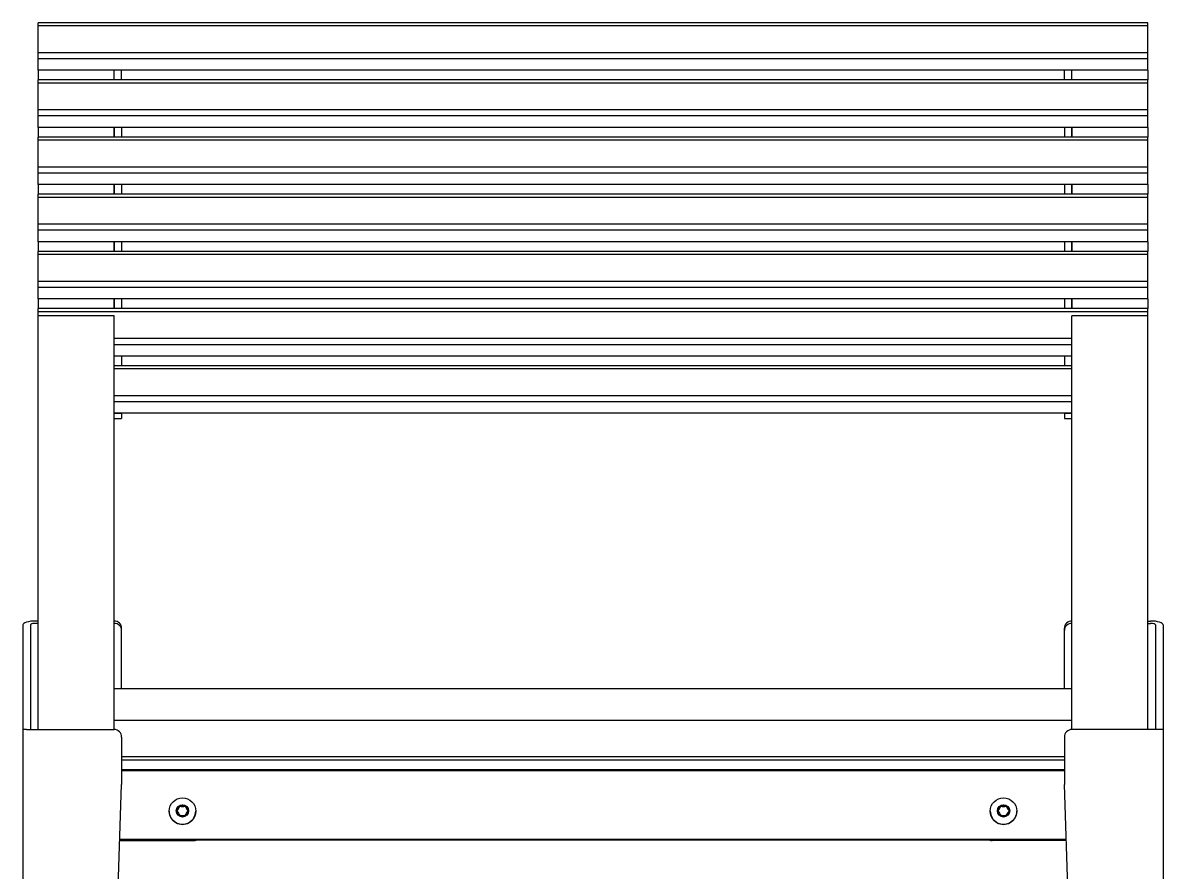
# Model space of a CAD drawing. Header units: millimetres. Extents: x 22162 to 28102, y 3160 to 7360.
# Drawn here: x 24143 to 24743, y 6343 to 6790 of the extents above; entities that cross this region are included whole.
import ezdxf

# ---------------------------------------------------------------- set-up
doc = ezdxf.new("R2010")
doc.units = ezdxf.units.MM
doc.header["$LTSCALE"] = 0.3

msp = doc.modelspace()

# ---------------------------------------------------------------- linework, layer by layer
at = {"color": 7, "linetype": 'Continuous'}
for p, q in [((24150.72, 6787.87), (24150.72, 6789.51)), ((24734.72, 6789.51), (24150.72, 6789.51)), ((24150.72, 6773.77), (24150.72, 6787.87)), ((24734.72, 6787.87), (24150.72, 6787.87)), ((24734.72, 6787.87), (24734.72, 6789.51)), ((24734.72, 6773.77), (24734.72, 6787.87)), ((24150.72, 6770.57), (24150.72, 6773.77)), ((24734.72, 6773.77), (24150.72, 6773.77)), ((24150.72, 6764.58), (24150.72, 6770.57)), ((24734.72, 6770.57), (24150.72, 6770.57)), ((24734.72, 6770.57), (24734.72, 6773.77)), ((24734.72, 6764.58), (24734.72, 6770.57)), ((24734.72, 6764.58), (24150.72, 6764.58)), ((24150.72, 6764.58), (24150.72, 6759.44)), ((24190.72, 6759.44), (24190.72, 6764.58)), ((24190.72, 6759.44), (24190.72, 6764.58)), ((24194.72, 6759.44), (24194.72, 6764.58)), ((24690.72, 6759.44), (24690.72, 6764.58)), ((24694.72, 6759.44), (24694.72, 6764.58)), ((24694.72, 6759.44), (24694.72, 6764.58)), ((24734.72, 6764.58), (24734.72, 6759.44)), ((24150.72, 6757.8), (24150.72, 6759.44)), ((24734.72, 6759.44), (24150.72, 6759.44)), ((24150.72, 6743.7), (24150.72, 6757.8)), ((24734.72, 6757.8), (24150.72, 6757.8)), ((24734.72, 6757.8), (24734.72, 6759.44)), ((24734.72, 6743.7), (24734.72, 6757.8)), ((24150.72, 6740.5), (24150.72, 6743.7)), ((24734.72, 6743.7), (24150.72, 6743.7)), ((24150.72, 6734.51), (24150.72, 6740.5)), ((24734.72, 6740.5), (24150.72, 6740.5)), ((24734.72, 6740.5), (24734.72, 6743.7)), ((24734.72, 6734.51), (24734.72, 6740.5)), ((24734.72, 6734.51), (24150.72, 6734.51)), ((24150.72, 6734.51), (24150.72, 6729.37)), ((24190.72, 6734.51), (24190.72, 6729.37)), ((24190.72, 6729.37), (24190.72, 6734.51)), ((24194.72, 6734.51), (24194.72, 6729.37)), ((24690.72, 6734.51), (24690.72, 6729.37)), ((24694.72, 6734.51), (24694.72, 6729.37)), ((24694.72, 6729.37), (24694.72, 6734.51)), ((24734.72, 6734.51), (24734.72, 6729.37)), ((24150.72, 6727.73), (24150.72, 6729.37)), ((24734.72, 6729.37), (24150.72, 6729.37)), ((24150.72, 6713.63), (24150.72, 6727.73)), ((24734.72, 6727.73), (24150.72, 6727.73)), ((24734.72, 6727.73), (24734.72, 6729.37)), ((24734.72, 6713.63), (24734.72, 6727.73)), ((24150.72, 6710.43), (24150.72, 6713.63)), ((24734.72, 6713.63), (24150.72, 6713.63)), ((24150.72, 6704.44), (24150.72, 6710.43)), ((24734.72, 6710.43), (24150.72, 6710.43)), ((24734.72, 6710.43), (24734.72, 6713.63)), ((24734.72, 6704.44), (24734.72, 6710.43)), ((24734.72, 6704.44), (24150.72, 6704.44)), ((24150.72, 6704.44), (24150.72, 6699.3)), ((24190.72, 6704.44), (24190.72, 6699.3)), ((24190.72, 6699.3), (24190.72, 6704.44)), ((24194.72, 6704.44), (24194.72, 6699.3)), ((24690.72, 6704.44), (24690.72, 6699.3)), ((24694.72, 6704.44), (24694.72, 6699.3)), ((24694.72, 6699.3), (24694.72, 6704.44)), ((24734.72, 6704.44), (24734.72, 6699.3)), ((24150.72, 6697.66), (24150.72, 6699.3)), ((24734.72, 6699.3), (24150.72, 6699.3)), ((24150.72, 6683.56), (24150.72, 6697.66)), ((24734.72, 6697.66), (24150.72, 6697.66)), ((24734.72, 6697.66), (24734.72, 6699.3)), ((24734.72, 6683.56), (24734.72, 6697.66)), ((24150.72, 6680.36), (24150.72, 6683.56)), ((24734.72, 6683.56), (24150.72, 6683.56)), ((24150.72, 6674.37), (24150.72, 6680.36)), ((24734.72, 6680.36), (24150.72, 6680.36)), ((24734.72, 6680.36), (24734.72, 6683.56)), ((24734.72, 6674.37), (24734.72, 6680.36)), ((24734.72, 6674.37), (24150.72, 6674.37)), ((24150.72, 6674.37), (24150.72, 6669.23)), ((24190.72, 6674.37), (24190.72, 6669.23)), ((24190.72, 6669.23), (24190.72, 6674.37)), ((24194.72, 6674.37), (24194.72, 6669.23)), ((24690.72, 6674.37), (24690.72, 6669.23)), ((24694.72, 6674.37), (24694.72, 6669.23)), ((24694.72, 6669.23), (24694.72, 6674.37)), ((24734.72, 6674.37), (24734.72, 6669.23)), ((24150.72, 6667.58), (24150.72, 6669.23)), ((24734.72, 6669.23), (24150.72, 6669.23)), ((24150.72, 6653.49), (24150.72, 6667.58)), ((24734.72, 6667.58), (24150.72, 6667.58)), ((24734.72, 6667.58), (24734.72, 6669.23)), ((24734.72, 6653.49), (24734.72, 6667.58)), ((24150.72, 6650.29), (24150.72, 6653.49)), ((24734.72, 6653.49), (24150.72, 6653.49)), ((24150.72, 6644.3), (24150.72, 6650.29)), ((24734.72, 6650.29), (24150.72, 6650.29)), ((24734.72, 6650.29), (24734.72, 6653.49)), ((24734.72, 6644.3), (24734.72, 6650.29)), ((24734.72, 6644.3), (24150.72, 6644.3)), ((24150.72, 6644.3), (24150.72, 6639.16)), ((24190.72, 6644.3), (24190.72, 6639.16)), ((24190.72, 6639.16), (24190.72, 6644.3)), ((24194.72, 6644.3), (24194.72, 6639.16)), ((24690.72, 6644.3), (24690.72, 6639.16)), ((24694.72, 6644.3), (24694.72, 6639.16)), ((24694.72, 6639.16), (24694.72, 6644.3)), ((24734.72, 6644.3), (24734.72, 6639.16)), ((24150.72, 6637.51), (24150.72, 6639.16)), ((24734.72, 6639.16), (24150.72, 6639.16)), ((24150.72, 6635.4), (24150.72, 6637.51)), ((24734.72, 6637.51), (24150.72, 6637.51)), ((24734.72, 6637.51), (24734.72, 6639.16)), ((24734.72, 6635.4), (24734.72, 6637.51)), ((24150.72, 6623.4), (24150.72, 6635.4)), ((24190.72, 6635.4), (24150.72, 6635.4)), ((24190.72, 6623.4), (24190.72, 6635.4)), ((24694.72, 6623.4), (24694.72, 6635.4)), ((24734.72, 6635.4), (24694.72, 6635.4)), ((24734.72, 6623.4), (24734.72, 6635.4)), ((24150.72, 6417.82), (24150.72, 6623.4)), ((24150.72, 6563.44), (24150.72, 6620.22)), ((24694.72, 6623.42), (24190.72, 6623.42)), ((24190.72, 6417.82), (24190.72, 6623.4)), ((24694.72, 6620.22), (24190.72, 6620.22)), ((24694.72, 6417.82), (24694.72, 6623.4)), ((24734.72, 6417.82), (24734.72, 6623.4)), ((24694.72, 6614.23), (24190.72, 6614.23)), ((24194.72, 6614.23), (24194.72, 6609.09)), ((24690.72, 6614.23), (24690.72, 6609.09)), ((24694.72, 6609.09), (24190.72, 6609.09)), ((24694.72, 6607.44), (24190.72, 6607.44)), ((24694.72, 6593.35), (24190.72, 6593.35)), ((24694.72, 6590.14), (24190.72, 6590.14)), ((24694.72, 6584.16), (24190.72, 6584.16)), ((24190.72, 6584.16), (24194.72, 6584.16)), ((24194.72, 6584.16), (24194.72, 6581.42)), ((24690.72, 6584.16), (24690.72, 6581.42)), ((24690.72, 6584.16), (24694.72, 6584.16)), ((24190.72, 6581.42), (24194.72, 6581.42)), ((24190.72, 6581.3), (24194.72, 6581.3)), ((24194.72, 6581.3), (24194.72, 6581.42)), ((24690.72, 6581.42), (24694.72, 6581.42)), ((24690.72, 6581.42), (24690.72, 6581.3)), ((24690.72, 6581.3), (24694.72, 6581.3)), ((24150.72, 6558.89), (24150.72, 6563.44)), ((24150.72, 6563.44), (24150.72, 6563.44)), ((24150.72, 6558.89), (24150.72, 6558.89)), ((24150.72, 6462.91), (24150.72, 6558.89)), ((24150.72, 6474.87), (24149.45, 6474.87)), ((24734.72, 6474.87), (24735.99, 6474.87)), ((24142.72, 6472.79), (24142.72, 6417.71)), ((24146.72, 6472.79), (24146.72, 6417.82)), ((24150.72, 6473.63), (24149.45, 6473.63)), ((24194.72, 6469.83), (24194.72, 6471.07)), ((24194.72, 6439.22), (24194.72, 6469.83)), ((24690.72, 6469.83), (24690.72, 6471.07)), ((24690.72, 6439.22), (24690.72, 6469.83)), ((24734.72, 6473.63), (24735.99, 6473.63)), ((24738.72, 6472.79), (24738.72, 6417.82)), ((24742.72, 6472.79), (24742.72, 6417.71)), ((24190.72, 6439.22), (24190.72, 6454.42)), ((24694.72, 6439.22), (24190.72, 6439.22)), ((24694.72, 6439.13), (24190.72, 6439.13)), ((24694.72, 6422.6), (24190.72, 6422.6)), ((24142.72, 6417.71), (24142.72, 5987.95)), ((24144.69, 6417.82), (24149.45, 6417.82)), ((24149.45, 6417.82), (24190.72, 6417.82)), ((24735.99, 6417.82), (24694.72, 6417.82)), ((24740.75, 6417.82), (24735.99, 6417.82)), ((24742.72, 6417.71), (24742.72, 5987.95)), ((24194.72, 6413.82), (24194.72, 6388.86)), ((24690.72, 6413.82), (24690.72, 6388.86)), ((24194.72, 6403.68), (24690.72, 6403.68)), ((24690.72, 6401.61), (24194.72, 6401.61)), ((24194.72, 6396.69), (24690.72, 6396.69)), ((24194.72, 6396.69), (24690.72, 6396.69)), ((24690.72, 6396.13), (24194.72, 6396.13)), ((24180.85, 5991.81), (24194.72, 6388.86)), ((24704.58, 5991.81), (24690.72, 6388.86)), ((24219.72, 6374.89), (24219.72, 6374.87)), ((24223.83, 6375.01), (24223.83, 6375.01)), ((24223.83, 6375.01), (24223.83, 6375.01)), ((24225.27, 6377.51), (24225.27, 6377.41)), ((24225.27, 6377.51), (24225.27, 6377.4)), ((24225.27, 6377.51), (24225.27, 6377.51)), ((24225.27, 6377.41), (24225.27, 6377.4)), ((24225.27, 6372.52), (24225.27, 6372.52)), ((24228.16, 6377.51), (24228.16, 6377.41)), ((24228.16, 6377.51), (24228.16, 6377.4)), ((24228.16, 6377.51), (24228.16, 6377.51)), ((24228.16, 6377.4), (24228.16, 6377.41)), ((24228.16, 6372.52), (24228.16, 6372.52)), ((24229.6, 6375.01), (24229.6, 6375.01)), ((24229.6, 6375.01), (24229.6, 6375.01)), ((24233.72, 6374.87), (24233.72, 6374.89)), ((24651.72, 6374.89), (24651.72, 6374.87)), ((24655.83, 6375.01), (24655.83, 6375.01)), ((24655.83, 6375.01), (24655.83, 6375.01)), ((24657.27, 6377.51), (24657.27, 6377.41)), ((24657.27, 6377.51), (24657.27, 6377.4)), ((24657.27, 6377.51), (24657.27, 6377.51)), ((24657.27, 6377.41), (24657.27, 6377.4)), ((24657.27, 6372.52), (24657.27, 6372.52)), ((24660.16, 6377.51), (24660.16, 6377.41)), ((24660.16, 6377.51), (24660.16, 6377.4)), ((24660.16, 6377.51), (24660.16, 6377.51)), ((24660.16, 6377.4), (24660.16, 6377.41)), ((24660.16, 6372.52), (24660.16, 6372.52)), ((24661.6, 6375.01), (24661.6, 6375.01)), ((24661.6, 6375.01), (24661.6, 6375.01)), ((24665.72, 6374.87), (24665.72, 6374.89)), ((24193.69, 6359.46), (24232.72, 6359.46)), ((24691.73, 6359.88), (24193.7, 6359.88)), ((24691.74, 6359.67), (24193.7, 6359.67)), ((24193.7, 6359.67), (24232.72, 6359.67)), ((24232.72, 6359.46), (24232.72, 6359.67)), ((24691.74, 6359.67), (24652.72, 6359.67)), ((24652.72, 6359.67), (24652.72, 6359.46)), ((24691.74, 6359.46), (24652.72, 6359.46))]:
    msp.add_line(p, q, dxfattribs=at)
for centre, radius, start, end in [((24144.49, 6403.7), 14.13, 89.21801, 97.23256), ((24190.72, 6413.82), 4, 0, 90), ((24694.72, 6413.82), 4, 90, 180), ((24740.94, 6403.7), 14.13, 82.76744, 90.78199), ((23992.47, 6510.34), 268.03, 329.67667, 330.29309), ((23991.87, 6510.58), 268.73, 329.67746, 330.2923), ((24456.64, 6507.84), 268.03, 209.70691, 210.32333), ((24226.72, 6512.22), 134.72, 269.38648, 270.61352), ((24226.72, 6512.11), 134.72, 269.38648, 270.61352), ((24226.72, 6507.22), 134.72, 269.38648, 270.61352), ((24461.57, 6510.69), 268.73, 209.7077, 210.32254), ((24460.97, 6510.23), 268.03, 209.70691, 210.32333), ((23996.2, 6508.19), 268.73, 329.67746, 330.2923), ((24424.47, 6510.34), 268.03, 329.67667, 330.29309), ((24423.87, 6510.58), 268.73, 329.67746, 330.2923), ((24888.64, 6507.84), 268.03, 209.70691, 210.32333), ((24658.72, 6512.22), 134.72, 269.38648, 270.61352), ((24658.72, 6512.11), 134.72, 269.38648, 270.61352), ((24658.72, 6507.22), 134.72, 269.38648, 270.61352), ((24893.57, 6510.69), 268.73, 209.7077, 210.32254), ((24892.97, 6510.23), 268.03, 209.70691, 210.32333), ((24428.2, 6508.19), 268.73, 329.67746, 330.2923)]:
    msp.add_arc(centre, radius, start, end, dxfattribs=at)
for centre, major_axis, ratio, start_param, end_param in [((24149.45, 6472.79), (6.73, 0), 0.309017, 1.570796, 3.141593), ((24190.72, 6471.07), (4, 0), 0.951057, 0, 1.570796), ((24694.72, 6471.07), (-4, 0), 0.951057, 4.712389, 6.283185), ((24735.99, 6472.79), (-6.73, 0), 0.309017, 3.141593, 4.712389), ((24149.45, 6472.79), (2.73, 0), 0.309017, 1.570796, 3.141593), ((24190.72, 6469.83), (-4, 0), 0.951057, 3.141593, 4.712389), ((24694.72, 6469.83), (4, 0), 0.951057, 1.570796, 3.141593), ((24735.99, 6472.79), (-2.73, 0), 0.309017, 3.141593, 4.712389), ((24226.72, 6374.87), (-7, 0), 0.999391, 0, 3.141593), ((24658.72, 6374.87), (-7, 0), 0.999391, 0, 3.141593), ((24232.72, 6363.45), (4, 0), 0.999391, 4.712389, 5.037489), ((24652.72, 6363.45), (4, 0), 0.999391, 4.387289, 4.712389)]:
    msp.add_ellipse(centre, major_axis=major_axis, ratio=ratio, start_param=start_param, end_param=end_param, dxfattribs=at)
for centre, major_axis in [((24226.72, 6374.89), (-7, 0)), ((24226.72, 6375.02), (-3.25, 0)), ((24226.72, 6375.02), (3.1, 0)), ((24226.72, 6375.02), (3.03, 0)), ((24658.72, 6374.89), (-7, 0)), ((24658.72, 6375.02), (-3.25, 0)), ((24658.72, 6375.02), (3.1, 0)), ((24658.72, 6375.02), (-3.03, 0))]:
    msp.add_ellipse(centre, major_axis=major_axis, ratio=0.999391, dxfattribs=at)

doc.saveas('drawing.dxf')
